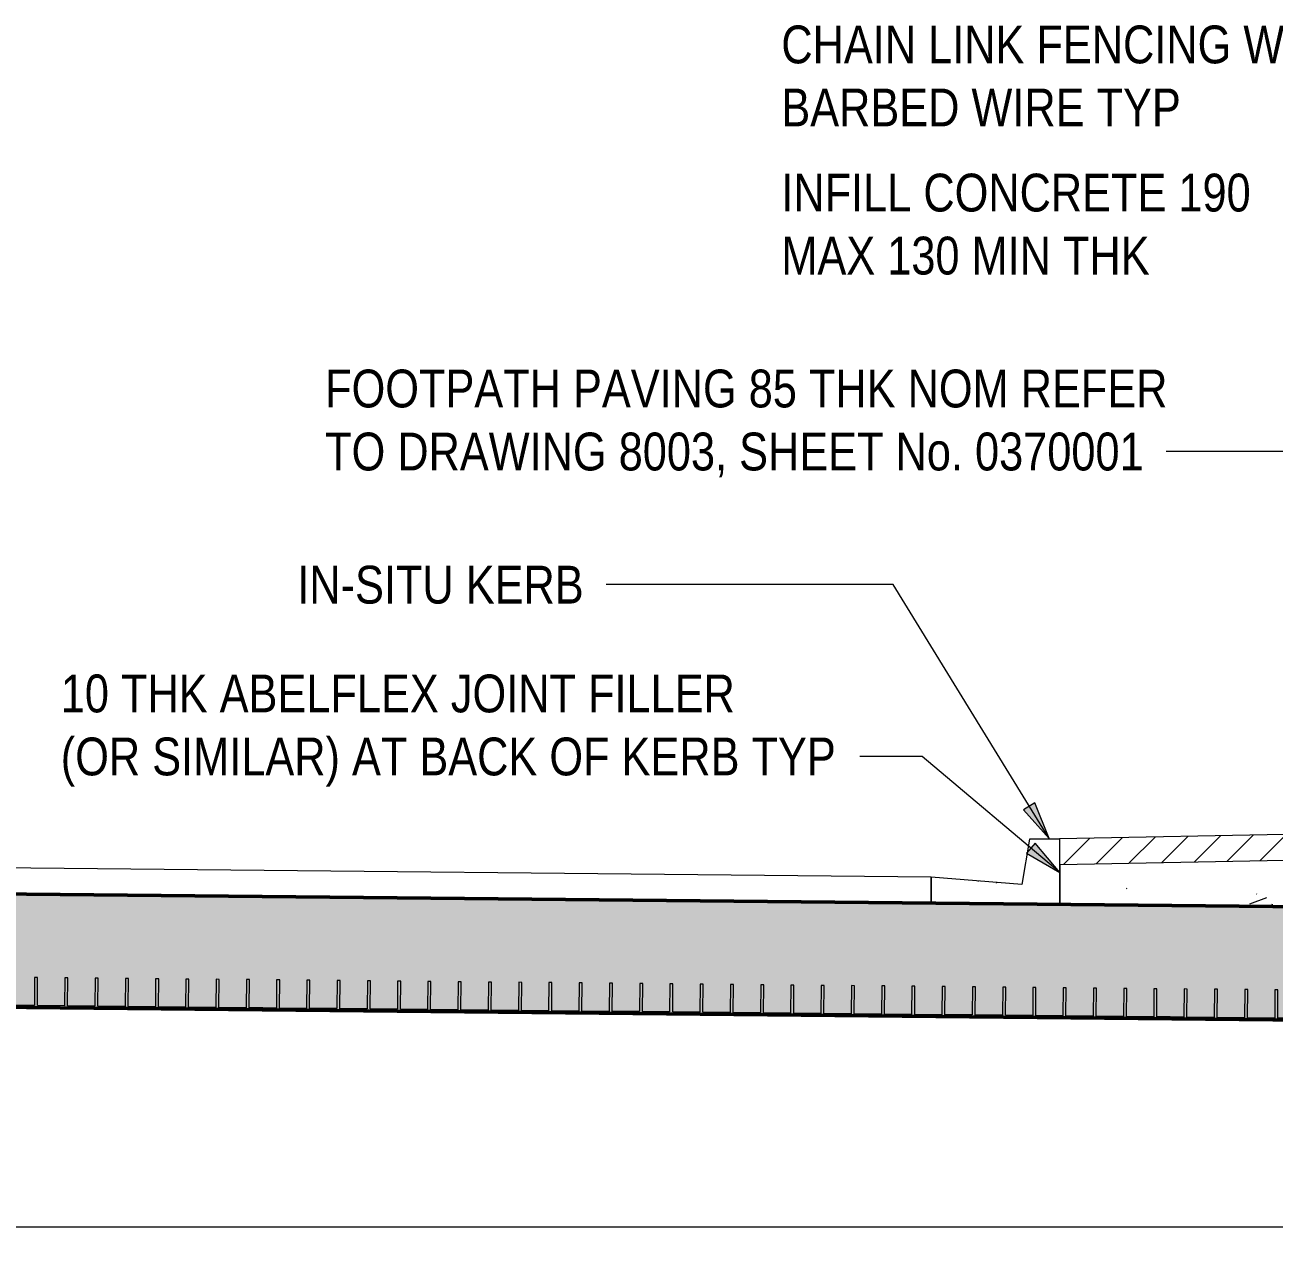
# Model space of a CAD drawing. Header units: metres. Extents: x 564 to 663, y 0 to 1694.
# Drawn here: x 641.841 to 645.969, y 18.175 to 22.269 of the extents above; entities that cross this region are included whole.
import ezdxf

# ---------------------------------------------------------------- set-up
doc = ezdxf.new("R2010")
doc.units = ezdxf.units.M
doc.linetypes.add('JacobsDash', pattern=[0.0045000000000000005, 0.003, -0.0015])
doc.layers.get('Defpoints').update_dxf_attribs({"color": 41})
for name, color, linetype, lineweight in [('D-BDGE', 7, 'Continuous', 13), ('D-BDGE-FLOOR', 7, 'Continuous', 50), ('D-BDGE-FLOOR-HID', 7, 'JacobsDash', 18), ('D-BDGE-FLOOR-PAT', 7, 'Continuous', 50), ('D-BDGE-FRAMING', 7, 'Continuous', 50), ('D-BDGE-LINE', 7, 'Continuous', 9), ('D-ENHA-TEXT', 7, 'Continuous', 9), ('D-ENHA-TEXT-DIMS', 7, 'Continuous', 9)]:
    doc.layers.add(name, color=color, linetype=linetype, lineweight=lineweight)
doc.styles.add('Arial Narrow_4', font='ARIALN.TTF', dxfattribs={"height": 0.125})
doc.dimstyles.new('Dimension_Standard_O__mm__2', dxfattribs={"dimscale": 0.3048, "dimtxt": 0.1279288717022825, "dimasz": 0.4101049868766404, "dimexe": 0.3937007874015747, "dimexo": 0.2460629921259842, "dimgap": 0.2460629921259842, "dimtad": 1, "dimdec": 0, "dimlfac": 1000, "dimzin": 0, "dimdsep": 46, "dimtxsty": 'Arial Narrow_4', "dimsah": 1, "dimcen": 0.09, "dimaunit": 1, "dimadec": 4, "dimazin": 0, "dimtfac": 1, "dimtdec": 4, "dimtix": 1, "dimtmove": 0, "dimatfit": 3, "dimfxl": 1, "dimtvp": 1, "dimtfill": 1, "dimtolj": 1, "dimtzin": 0, "dimlwd": 18, "dimlwe": 18, "dimarcsym": 2})
pattern_1 = [(49.99999999999999, (-1671.929, 17.058), (0.5784353644551157, -0.0506120573349611), [0.06047999999999999, -0.66532]), (355, (-1671.929, 17.058), (-0.1118970613912048, 0.6066007705666165), [0.04839, -0.5322600000000001]), (100.451, (-1671.881, 17.054), (0.4665457775141393, 0.5559925653133567), [0.0514, -0.5654399999999999]), (46.184, (-1671.929, 17.219), (0.860669635532027, -0.1334873573533011), [0.09072999999999999, -0.99798]), (96.636, (-1671.858, 17.208), (0.7537563207166464, 0.7855882111384462), [0.0771, -0.84816]), (351.184, (-1671.929, 17.219), (0.7537643276974878, 0.7855778397401204), [0.07257999999999999, -0.79838]), (21, (-1671.849, 17.179), (0.4813737567623547, -0.3246973321425622), [0.06047999999999999, -0.66532]), (326, (-1671.849, 17.179), (0.1962185141558023, 0.584793760143257), [0.04839, -0.5322600000000001]), (71.45100000000001, (-1671.809, 17.152), (0.6776006757458934, 0.2600961734218875), [0.0514, -0.5654399999999999]), (37.50000000000001, (-1671.929, 17.058), (0.009804234357877029, 0.2684660527676745), [0.00168, -0.52413, 0.00168, -0.53865, -0.53427]), (37.50000000000001, (-1671.929, 17.058), (0.009804234357877029, 0.2684660527676745), [-1.066, 0.00168, -0.5326]), (7.499999999999999, (-1671.929, 17.058), (0.2121482238829741, 0.3180720503334102), [0.00168, -0.30639, 0.00168, -0.51203, -0.20363]), (7.499999999999999, (-1671.929, 17.058), (0.2121482238829741, 0.3180720503334102), [-0.8217700000000001, 0.00168, -0.20195]), (327.5, (-1672.109, 17.058), (0.430499096985998, -0.01818490841990433), [0.00168, -0.19994, 0.00168, -0.62735, -0.83468]), (327.5, (-1672.109, 17.058), (0.430499096985998, -0.01818490841990433), [-0.8306399999999999, 0.00168, -0.833]), (317.5, (-1672.19, 17.058), (0.4703129723143703, 0.08073103351761535), [0.00168, -0.26042, 0.00168, -0.41606, -0.5927399999999999]), (317.5, (-1672.19, 17.058), (0.4703129723143703, 0.08073103351761535), [-0.67984, 0.00168, -0.59106])]
pattern_2 = [(45, (629.7919800095631, 17.058), (-0.05303300858899106, 0.05303300858899106), [])]

# ---------------------------------------------------------------- blocks, each defined once
blk = doc.blocks.new('07_STR_DPS_PermadecPanel - 07_STR_DPS_PermadecPanel-V31-DRG-2871091 - SECTION 01')
at = {"layer": 'D-BDGE-FRAMING', "lineweight": 13}
for p, q in [((-1660.24852846274, 19.12322780456437), (-1660.24945725335, 19.0302320158037)), ((-1660.238528961452, 19.12312793415686), (-1660.24852846274, 19.12322780456437)), ((-1660.239457752062, 19.03013214539618), (-1660.238528961452, 19.12312793415686)), ((-1660.148533449868, 19.12222910048923), (-1660.149462240478, 19.02923331172856)), ((-1660.138533948581, 19.12212923008172), (-1660.148533449868, 19.12222910048923)), ((-1660.139462739191, 19.02913344132105), (-1660.138533948581, 19.12212923008172)), ((-1660.048538436997, 19.1212303964141), (-1660.049467227607, 19.02823460765342)), ((-1660.03853893571, 19.12113052600658), (-1660.048538436997, 19.1212303964141)), ((-1660.03946772632, 19.02813473724591), (-1660.03853893571, 19.12113052600658)), ((-1659.948543424125, 19.12023169233896), (-1659.949472214735, 19.02723590357828)), ((-1659.938543922838, 19.12013182193144), (-1659.948543424125, 19.12023169233896)), ((-1659.939472713448, 19.02713603317077), (-1659.938543922838, 19.12013182193144)), ((-1659.848548411254, 19.11923298826382), (-1659.849477201864, 19.02623719950315)), ((-1659.838548909967, 19.11913311785631), (-1659.848548411254, 19.11923298826382)), ((-1659.839477700576, 19.02613732909564), (-1659.838548909967, 19.11913311785631)), ((-1659.748553398382, 19.11823428418869), (-1659.749482188992, 19.02523849542802)), ((-1659.738553897096, 19.11813441378117), (-1659.748553398382, 19.11823428418869)), ((-1659.739482687705, 19.0251386250205), (-1659.738553897096, 19.11813441378117)), ((-1660.294455009142, 19.03068143263751), (-1660.294514931117, 19.02468170433037)), ((-1660.294514931117, 19.02468170433037), (-1659.694544853888, 19.01868947987955)), ((-1660.24945725335, 19.0302320158037), (-1660.294455009142, 19.03068143263751)), ((-1660.149462240478, 19.02923331172856), (-1660.239457752062, 19.03013214539618)), ((-1660.049467227607, 19.02823460765342), (-1660.139462739191, 19.02913344132105)), ((-1659.949472214735, 19.02723590357828), (-1660.03946772632, 19.02813473724591)), ((-1659.849477201864, 19.02623719950315), (-1659.939472713448, 19.02713603317077)), ((-1659.749482188992, 19.02523849542802), (-1659.839477700576, 19.02613732909564)), ((-1659.694484931913, 19.02468920818669), (-1659.739482687705, 19.0251386250205)), ((-1659.694544853888, 19.01868947987955), (-1659.694484931913, 19.02468920818669))]:
    blk.add_line(p, q, dxfattribs=at)
blk = doc.blocks.new('07_STR_DPS_PermadecPanel - 07_STR_DPS_PermadecPanel-V32-DRG-2871091 - SECTION 01')
at = {"layer": 'D-BDGE-FRAMING', "lineweight": 13}
for p, q in [((-1659.648558385511, 19.11723563511417), (-1659.649487176121, 19.02423984635349)), ((-1659.638558884224, 19.11713576470665), (-1659.648558385511, 19.11723563511417)), ((-1659.639487674834, 19.02413997594597), (-1659.638558884224, 19.11713576470665)), ((-1659.54856337264, 19.11623693103903), (-1659.54949216325, 19.02324114227835)), ((-1659.538563871353, 19.11613706063151), (-1659.54856337264, 19.11623693103903)), ((-1659.539492661963, 19.02314127187084), (-1659.538563871353, 19.11613706063151)), ((-1659.448568359768, 19.11523822696389), (-1659.449497150378, 19.02224243820322)), ((-1659.438568858481, 19.11513835655638), (-1659.448568359768, 19.11523822696389)), ((-1659.439497649091, 19.0221425677957), (-1659.438568858481, 19.11513835655638)), ((-1659.348573346897, 19.11423952288875), (-1659.349502137507, 19.02124373412808)), ((-1659.33857384561, 19.11413965248124), (-1659.348573346897, 19.11423952288875)), ((-1659.33950263622, 19.02114386372057), (-1659.33857384561, 19.11413965248124)), ((-1659.248578334026, 19.11324081881362), (-1659.249507124636, 19.02024503005294)), ((-1659.238578832739, 19.11314094840611), (-1659.248578334026, 19.11324081881362)), ((-1659.239507623348, 19.02014515964543), (-1659.238578832739, 19.11314094840611)), ((-1659.148583321155, 19.11224211473848), (-1659.149512111764, 19.01924632597781)), ((-1659.138583819867, 19.11214224433096), (-1659.148583321155, 19.11224211473848)), ((-1659.139512610477, 19.01914645557029), (-1659.138583819867, 19.11214224433096)), ((-1659.694484931913, 19.0246892631873), (-1659.694544853888, 19.01868953488016)), ((-1659.694544853888, 19.01868953488016), (-1659.09457477666, 19.01269731042935)), ((-1659.649487176121, 19.02423984635349), (-1659.694484931913, 19.0246892631873)), ((-1659.54949216325, 19.02324114227835), (-1659.639487674834, 19.02413997594597)), ((-1659.449497150378, 19.02224243820322), (-1659.539492661963, 19.02314127187084)), ((-1659.349502137507, 19.02124373412808), (-1659.439497649091, 19.0221425677957)), ((-1659.249507124636, 19.02024503005294), (-1659.33950263622, 19.02114386372057)), ((-1659.149512111764, 19.01924632597781), (-1659.239507623348, 19.02014515964543)), ((-1659.094514854685, 19.01869703873648), (-1659.139512610477, 19.01914645557029)), ((-1659.09457477666, 19.01269731042935), (-1659.094514854685, 19.01869703873648))]:
    blk.add_line(p, q, dxfattribs=at)
blk = doc.blocks.new('07_STR_DPS_PermadecPanel - 07_STR_DPS_PermadecPanel-V33-DRG-2871091 - SECTION 01')
at = {"layer": 'D-BDGE-FRAMING', "lineweight": 13}
for p, q in [((-1659.048588308283, 19.11124346566396), (-1659.049517098893, 19.01824767690328)), ((-1659.038588806995, 19.11114359525644), (-1659.048588308283, 19.11124346566396)), ((-1659.039517597606, 19.01814780649577), (-1659.038588806995, 19.11114359525644)), ((-1658.948593295411, 19.11024476158882), (-1658.949522086021, 19.01724897282815)), ((-1658.938593794124, 19.11014489118131), (-1658.948593295411, 19.11024476158882)), ((-1658.939522584734, 19.01714910242063), (-1658.938593794124, 19.11014489118131)), ((-1658.84859828254, 19.10924605751368), (-1658.84952707315, 19.01625026875301)), ((-1658.838598781253, 19.10914618710617), (-1658.84859828254, 19.10924605751368)), ((-1658.839527571863, 19.01615039834549), (-1658.838598781253, 19.10914618710617)), ((-1658.748603269669, 19.10824735343854), (-1658.749532060278, 19.01525156467787)), ((-1658.738603768381, 19.10814748303103), (-1658.748603269669, 19.10824735343854)), ((-1658.739532558991, 19.01515169427036), (-1658.738603768381, 19.10814748303103)), ((-1658.648608256797, 19.10724864936341), (-1658.649537047407, 19.01425286060273)), ((-1658.63860875551, 19.1071487789559), (-1658.648608256797, 19.10724864936341)), ((-1658.63953754612, 19.01415299019522), (-1658.63860875551, 19.1071487789559)), ((-1658.548613243926, 19.10624994528827), (-1658.549542034536, 19.0132541565276)), ((-1658.538613742638, 19.10615007488076), (-1658.548613243926, 19.10624994528827)), ((-1658.539542533249, 19.01315428612008), (-1658.538613742638, 19.10615007488076)), ((-1659.094514854685, 19.01869709373709), (-1659.09457477666, 19.01269736542995)), ((-1659.09457477666, 19.01269736542995), (-1658.494604699431, 19.00670514097913)), ((-1659.049517098893, 19.01824767690328), (-1659.094514854685, 19.01869709373709)), ((-1658.949522086021, 19.01724897282815), (-1659.039517597606, 19.01814780649577)), ((-1658.84952707315, 19.01625026875301), (-1658.939522584734, 19.01714910242063)), ((-1658.749532060278, 19.01525156467787), (-1658.839527571863, 19.01615039834549)), ((-1658.649537047407, 19.01425286060273), (-1658.739532558991, 19.01515169427036)), ((-1658.549542034536, 19.0132541565276), (-1658.63953754612, 19.01415299019522)), ((-1658.494544777456, 19.01270486928627), (-1658.539542533249, 19.01315428612008)), ((-1658.494604699431, 19.00670514097913), (-1658.494544777456, 19.01270486928627))]:
    blk.add_line(p, q, dxfattribs=at)
blk = doc.blocks.new('07_STR_DPS_PermadecPanel - 07_STR_DPS_PermadecPanel-V34-DRG-2871091 - SECTION 01')
at = {"layer": 'D-BDGE-FRAMING', "lineweight": 13}
for p, q in [((-1658.448618231055, 19.10525129621375), (-1658.449547021664, 19.01225550745307)), ((-1658.438618729767, 19.10515142580623), (-1658.448618231055, 19.10525129621375)), ((-1658.439547520377, 19.01215563704556), (-1658.438618729767, 19.10515142580623)), ((-1658.348623218183, 19.10425259213861), (-1658.349552008793, 19.01125680337794)), ((-1658.338623716896, 19.1041527217311), (-1658.348623218183, 19.10425259213861)), ((-1658.339552507506, 19.01115693297043), (-1658.338623716896, 19.1041527217311)), ((-1658.248628205311, 19.10325388806348), (-1658.249556995921, 19.0102580993028)), ((-1658.238628704025, 19.10315401765596), (-1658.248628205311, 19.10325388806348)), ((-1658.239557494634, 19.01015822889529), (-1658.238628704025, 19.10315401765596)), ((-1658.14863319244, 19.10225518398834), (-1658.14956198305, 19.00925939522766)), ((-1658.138633691153, 19.10215531358082), (-1658.14863319244, 19.10225518398834)), ((-1658.139562481763, 19.00915952482015), (-1658.138633691153, 19.10215531358082)), ((-1658.048638179569, 19.1012564799132), (-1658.049566970179, 19.00826069115253)), ((-1658.038638678281, 19.10115660950569), (-1658.048638179569, 19.1012564799132)), ((-1658.039567468892, 19.00816082074502), (-1658.038638678281, 19.10115660950569)), ((-1657.948643166698, 19.10025777583807), (-1657.949571957308, 19.0072619870774)), ((-1657.93864366541, 19.10015790543055), (-1657.948643166698, 19.10025777583807)), ((-1657.93957245602, 19.00716211666988), (-1657.93864366541, 19.10015790543055)), ((-1658.494544777457, 19.01270492428689), (-1658.494604699431, 19.00670519597974)), ((-1658.494604699431, 19.00670519597974), (-1657.894634622203, 19.00071297152893)), ((-1658.449547021664, 19.01225550745307), (-1658.494544777457, 19.01270492428689)), ((-1658.349552008793, 19.01125680337794), (-1658.439547520377, 19.01215563704556)), ((-1658.249556995921, 19.0102580993028), (-1658.339552507506, 19.01115693297043)), ((-1658.14956198305, 19.00925939522766), (-1658.239557494634, 19.01015822889529)), ((-1658.049566970179, 19.00826069115253), (-1658.139562481763, 19.00915952482015)), ((-1657.949571957308, 19.0072619870774), (-1658.039567468892, 19.00816082074502)), ((-1657.894574700228, 19.00671269983607), (-1657.93957245602, 19.00716211666988)), ((-1657.894634622203, 19.00071297152893), (-1657.894574700228, 19.00671269983607))]:
    blk.add_line(p, q, dxfattribs=at)
blk = doc.blocks.new('07_STR_DPS_PermadecPanel - 07_STR_DPS_PermadecPanel-V35-DRG-2871091 - SECTION 01')
at = {"layer": 'D-BDGE-FRAMING', "lineweight": 13}
for p, q in [((-1657.848648153826, 19.09925912676355), (-1657.849576944436, 19.00626333800287)), ((-1657.838648652539, 19.09915925635603), (-1657.848648153826, 19.09925912676355)), ((-1657.839577443149, 19.00616346759535), (-1657.838648652539, 19.09915925635603)), ((-1657.748653140955, 19.0982604226884), (-1657.749581931565, 19.00526463392773)), ((-1657.738653639667, 19.09816055228089), (-1657.748653140955, 19.0982604226884)), ((-1657.739582430277, 19.00516476352022), (-1657.738653639667, 19.09816055228089)), ((-1657.648658128083, 19.09726171861327), (-1657.649586918693, 19.00426592985259)), ((-1657.638658626796, 19.09716184820576), (-1657.648658128083, 19.09726171861327)), ((-1657.639587417406, 19.00416605944508), (-1657.638658626796, 19.09716184820576)), ((-1657.548663115211, 19.09626301453813), (-1657.549591905821, 19.00326722577746)), ((-1657.538663613925, 19.09616314413062), (-1657.548663115211, 19.09626301453813)), ((-1657.539592404534, 19.00316735536995), (-1657.538663613925, 19.09616314413062)), ((-1657.44866810234, 19.09526431046299), (-1657.44959689295, 19.00226852170232)), ((-1657.438668601053, 19.09516444005548), (-1657.44866810234, 19.09526431046299)), ((-1657.439597391663, 19.00216865129481), (-1657.438668601053, 19.09516444005548)), ((-1657.348673089469, 19.09426560638786), (-1657.349601880079, 19.00126981762719)), ((-1657.338673588182, 19.09416573598034), (-1657.348673089469, 19.09426560638786)), ((-1657.339602378792, 19.00116994721967), (-1657.338673588182, 19.09416573598034)), ((-1657.894574700228, 19.00671275483668), (-1657.894634622203, 19.00071302652954)), ((-1657.894634622203, 19.00071302652954), (-1657.294664544974, 18.99472080207872)), ((-1657.849576944436, 19.00626333800287), (-1657.894574700228, 19.00671275483668)), ((-1657.749581931565, 19.00526463392773), (-1657.839577443149, 19.00616346759535)), ((-1657.649586918693, 19.00426592985259), (-1657.739582430277, 19.00516476352022)), ((-1657.549591905821, 19.00326722577746), (-1657.639587417406, 19.00416605944508)), ((-1657.44959689295, 19.00226852170232), (-1657.539592404534, 19.00316735536995)), ((-1657.349601880079, 19.00126981762719), (-1657.439597391663, 19.00216865129481)), ((-1657.294604622999, 19.00072053038586), (-1657.339602378792, 19.00116994721967)), ((-1657.294664544974, 18.99472080207872), (-1657.294604622999, 19.00072053038586))]:
    blk.add_line(p, q, dxfattribs=at)
blk = doc.blocks.new('07_STR_DPS_PermadecPanel - 07_STR_DPS_PermadecPanel-V36-DRG-2871091 - SECTION 01')
at = {"layer": 'D-BDGE-FRAMING', "lineweight": 13}
for p, q in [((-1657.248678076597, 19.09326695731334), (-1657.249606867208, 19.00027116855266)), ((-1657.23867857531, 19.09316708690582), (-1657.248678076597, 19.09326695731334)), ((-1657.23960736592, 19.00017129814514), (-1657.23867857531, 19.09316708690582)), ((-1657.148683063726, 19.0922682532382), (-1657.149611854336, 18.99927246447752)), ((-1657.138683562439, 19.09216838283069), (-1657.148683063726, 19.0922682532382)), ((-1657.139612353049, 18.99917259407001), (-1657.138683562439, 19.09216838283069)), ((-1657.048688050855, 19.09126954916306), (-1657.049616841465, 18.99827376040239)), ((-1657.038688549567, 19.09116967875555), (-1657.048688050855, 19.09126954916306)), ((-1657.039617340177, 18.99817388999487), (-1657.038688549567, 19.09116967875555)), ((-1656.948693037984, 19.09027084508793), (-1656.949621828593, 18.99727505632725)), ((-1656.938693536697, 19.09017097468041), (-1656.948693037984, 19.09027084508793)), ((-1656.939622327307, 18.99717518591974), (-1656.938693536697, 19.09017097468041)), ((-1656.848698025112, 19.08927214101279), (-1656.849626815722, 18.99627635225211)), ((-1656.838698523825, 19.08917227060527), (-1656.848698025112, 19.08927214101279)), ((-1656.839627314435, 18.9961764818446), (-1656.838698523825, 19.08917227060527)), ((-1656.748703012241, 19.08827343693765), (-1656.749631802851, 18.99527764817698)), ((-1656.738703510953, 19.08817356653014), (-1656.748703012241, 19.08827343693765)), ((-1656.739632301563, 18.99517777776947), (-1656.738703510953, 19.08817356653014)), ((-1657.294604622999, 19.00072058538647), (-1657.294664544974, 18.99472085707933)), ((-1657.294664544974, 18.99472085707933), (-1656.694694467746, 18.98872863262851)), ((-1657.249606867208, 19.00027116855266), (-1657.294604622999, 19.00072058538647)), ((-1657.149611854336, 18.99927246447752), (-1657.23960736592, 19.00017129814514)), ((-1657.049616841465, 18.99827376040239), (-1657.139612353049, 18.99917259407001)), ((-1656.949621828593, 18.99727505632725), (-1657.039617340177, 18.99817388999487)), ((-1656.849626815722, 18.99627635225211), (-1656.939622327307, 18.99717518591974)), ((-1656.749631802851, 18.99527764817698), (-1656.839627314435, 18.9961764818446)), ((-1656.694634545771, 18.99472836093566), (-1656.739632301563, 18.99517777776947)), ((-1656.694694467746, 18.98872863262851), (-1656.694634545771, 18.99472836093566))]:
    blk.add_line(p, q, dxfattribs=at)
blk = doc.blocks.new('07_STR_DPS_PermadecPanel - 07_STR_DPS_PermadecPanel-V37-DRG-2871091 - SECTION 01')
at = {"layer": 'D-BDGE-FRAMING', "lineweight": 13}
for p, q in [((-1656.648707999369, 19.08727478786313), (-1656.649636789979, 18.99427899910245)), ((-1656.638708498082, 19.08717491745561), (-1656.648707999369, 19.08727478786313)), ((-1656.639637288692, 18.99417912869494), (-1656.638708498082, 19.08717491745561)), ((-1656.548712986498, 19.08627608378799), (-1656.549641777107, 18.99328029502731)), ((-1656.538713485211, 19.08617621338048), (-1656.548712986498, 19.08627608378799)), ((-1656.53964227582, 18.9931804246198), (-1656.538713485211, 19.08617621338048)), ((-1656.448717973626, 19.08527737971286), (-1656.449646764236, 18.99228159095218)), ((-1656.438718472339, 19.08517750930534), (-1656.448717973626, 19.08527737971286)), ((-1656.439647262949, 18.99218172054466), (-1656.438718472339, 19.08517750930534)), ((-1656.348722960754, 19.08427867563772), (-1656.349651751365, 18.99128288687704)), ((-1656.338723459468, 19.08417880523021), (-1656.348722960754, 19.08427867563772)), ((-1656.339652250078, 18.99118301646953), (-1656.338723459468, 19.08417880523021)), ((-1656.248727947883, 19.08327997156258), (-1656.249656738493, 18.99028418280191)), ((-1656.238728446596, 19.08318010115507), (-1656.248727947883, 19.08327997156258)), ((-1656.239657237206, 18.99018431239439), (-1656.238728446596, 19.08318010115507)), ((-1656.148732935012, 19.08228126748745), (-1656.149661725622, 18.98928547872677)), ((-1656.138733433725, 19.08218139707993), (-1656.148732935012, 19.08228126748745)), ((-1656.139662224335, 18.98918560831926), (-1656.138733433725, 19.08218139707993)), ((-1656.694634545771, 18.99472841593626), (-1656.694694467746, 18.98872868762912)), ((-1656.649636789979, 18.99427899910245), (-1656.694634545771, 18.99472841593626)), ((-1656.549641777107, 18.99328029502731), (-1656.639637288692, 18.99417912869494)), ((-1656.449646764236, 18.99228159095218), (-1656.53964227582, 18.9931804246198)), ((-1656.349651751365, 18.99128288687704), (-1656.439647262949, 18.99218172054466)), ((-1656.694694467746, 18.98872868762912), (-1656.094724390517, 18.98273646317831)), ((-1656.249656738493, 18.99028418280191), (-1656.339652250078, 18.99118301646953)), ((-1656.149661725622, 18.98928547872677), (-1656.239657237206, 18.99018431239439)), ((-1656.094664468543, 18.98873619148545), (-1656.139662224335, 18.98918560831926)), ((-1656.094724390517, 18.98273646317831), (-1656.094664468543, 18.98873619148545))]:
    blk.add_line(p, q, dxfattribs=at)
blk = doc.blocks.new('07_STR_DPS_PermadecPanel - 07_STR_DPS_PermadecPanel-V38-DRG-2871091 - SECTION 01')
at = {"layer": 'D-BDGE-FRAMING', "lineweight": 13}
for p, q in [((-1656.048737922141, 19.08128261841292), (-1656.049666712751, 18.98828682965225)), ((-1656.038738420853, 19.08118274800541), (-1656.048737922141, 19.08128261841292)), ((-1656.039667211463, 18.98818695924473), (-1656.038738420853, 19.08118274800541)), ((-1655.948742909269, 19.08028391433778), (-1655.949671699879, 18.98728812557711)), ((-1655.938743407982, 19.08018404393027), (-1655.948742909269, 19.08028391433778)), ((-1655.939672198592, 18.9871882551696), (-1655.938743407982, 19.08018404393027)), ((-1655.848747896398, 19.07928521026265), (-1655.849676687008, 18.98628942150197)), ((-1655.838748395111, 19.07918533985514), (-1655.848747896398, 19.07928521026265)), ((-1655.839677185721, 18.98618955109446), (-1655.838748395111, 19.07918533985514)), ((-1655.748752883527, 19.07828650618751), (-1655.749681674136, 18.98529071742684)), ((-1655.73875338224, 19.07818663578), (-1655.748752883527, 19.07828650618751)), ((-1655.739682172849, 18.98519084701932), (-1655.73875338224, 19.07818663578)), ((-1655.648757870655, 19.07728780211237), (-1655.649686661265, 18.9842920133517)), ((-1655.638758369368, 19.07718793170486), (-1655.648757870655, 19.07728780211237)), ((-1655.639687159978, 18.98419214294419), (-1655.638758369368, 19.07718793170486)), ((-1655.548762857784, 19.07628909803724), (-1655.549691648394, 18.98329330927656)), ((-1655.538763356497, 19.07618922762972), (-1655.548762857784, 19.07628909803724)), ((-1655.539692147107, 18.98319343886905), (-1655.538763356497, 19.07618922762972)), ((-1656.094664468543, 18.98873624648606), (-1656.094724390518, 18.98273651817892)), ((-1656.094724390518, 18.98273651817892), (-1655.494754313289, 18.9767442937281)), ((-1656.049666712751, 18.98828682965225), (-1656.094664468543, 18.98873624648606)), ((-1655.949671699879, 18.98728812557711), (-1656.039667211463, 18.98818695924473)), ((-1655.849676687008, 18.98628942150197), (-1655.939672198592, 18.9871882551696)), ((-1655.749681674136, 18.98529071742684), (-1655.839677185721, 18.98618955109446)), ((-1655.649686661265, 18.9842920133517), (-1655.739682172849, 18.98519084701932)), ((-1655.549691648394, 18.98329330927656), (-1655.639687159978, 18.98419214294419)), ((-1655.494694391314, 18.98274402203524), (-1655.539692147107, 18.98319343886905)), ((-1655.494754313289, 18.9767442937281), (-1655.494694391314, 18.98274402203524))]:
    blk.add_line(p, q, dxfattribs=at)
blk = doc.blocks.new('Floors 3 - Floors 3-5446905-DRG-2871091 - SECTION 01')
at = {"layer": 'D-BDGE-FLOOR-PAT', "lineweight": 9, "true_color": 0x808080}
h = blk.add_hatch(dxfattribs=at)
h.set_pattern_fill('FP_1', color=8, style=0, pattern_type=2)
h.set_pattern_definition(pattern_1)
h.paths.add_polyline_path([(-1654.508891534433, 19.34176843149277), (-1654.508891181973, 19.5304087951412), (-1656.459934524434, 19.49136918764774), (-1656.459934524434, 19.36121562081672), (-1654.7689768993, 19.34436085480527)])
at = {"layer": 'D-BDGE-FLOOR', "lineweight": 18}
for p, q in [((-1654.508891181973, 19.5304087951412), (-1656.459934524434, 19.49136918764774)), ((-1654.508891534433, 19.34176843149277), (-1654.508891181973, 19.5304087951412)), ((-1654.508889509635, 19.53043145034146), (-1654.508891181973, 19.5304087951412)), ((-1656.459934524434, 19.49136918764774), (-1656.459932852097, 19.491391842848)), ((-1656.459934524434, 19.49136918764774), (-1656.459934524434, 19.36121562081672)), ((-1656.459934524434, 19.36121562081672), (-1654.508891534433, 19.34176843149277))]:
    blk.add_line(p, q, dxfattribs=at)
blk = doc.blocks.new('Floors 7 - Floors 7-5450066-DRG-2871091 - SECTION 01')
at = {"layer": 'D-BDGE-FLOOR-PAT', "lineweight": 9, "true_color": 0x808080}
h = blk.add_hatch(dxfattribs=at)
h.set_pattern_fill('FP_1', color=8, style=0, pattern_type=2)
h.set_pattern_definition(pattern_1)
h.paths.add_polyline_path([(-1656.459939392994, 19.36214776888926), (-1656.459939392994, 19.57638655498724), (-1656.559943399625, 19.57638650208145), (-1656.584955905837, 19.42638632584071), (-1656.884955457673, 19.45138747349067), (-1656.884955457673, 19.36638388375246), (-1656.619647721767, 19.3637395741915)])
at = {"layer": 'D-BDGE-FLOOR-PAT', "linetype": 'JacobsDash', "lineweight": 18, "true_color": 0xc0c0c0}
for points in [[(-1656.460801636424, 19.57638655498724), (-1656.460801636424, 19.57640920973133), (-1656.559943399625, 19.57638655498724)], [(-1656.584955905837, 19.42638632584071), (-1656.584955905837, 19.42640912040905), (-1656.619647721767, 19.42927744753411)]]:
    blk.add_hatch(color=9, dxfattribs=at).paths.add_polyline_path(points)
at = {"layer": 'D-BDGE-FLOOR', "lineweight": 18}
for p, q in [((-1656.559943399625, 19.57638650208144), (-1656.584955905837, 19.42638632584071)), ((-1656.559941727287, 19.5764091572817), (-1656.559943399625, 19.57638650208144)), ((-1656.459939392994, 19.57638655498724), (-1656.559943399625, 19.57638650208144)), ((-1656.459939392994, 19.57638655498724), (-1656.459937720656, 19.5764092101875)), ((-1656.459939392994, 19.36214776888925), (-1656.459939392994, 19.57638655498724)), ((-1656.584955905837, 19.42638632584071), (-1656.884955457673, 19.45138747349067)), ((-1656.884955457673, 19.45138747349067), (-1656.884955457673, 19.36638388375245)), ((-1656.884955457673, 19.36638388375245), (-1656.459939392994, 19.36214776888925))]:
    blk.add_line(p, q, dxfattribs=at)
blk = doc.blocks.new('DIMBLOCK6-DRG-2871091 - SECTION 01')
at = {"layer": 'D-ENHA-TEXT-DIMS', "color": 0, "lineweight": 18, "transparency": 16777216}
for p, q in [((625.2225668870828, 18.90292703355191), (625.2225668870828, 18.17503813826879)), ((647.6127051342175, 18.57200653261317), (647.6127051342175, 18.17503813826879)), ((625.3475668870828, 18.29503813826879), (647.4877051342175, 18.29503813826879))]:
    blk.add_line(p, q, dxfattribs=at)
at = {"layer": 'D-ENHA-TEXT-DIMS', "color": 0, "transparency": 16777216}
for points in [[(625.3475668870828, 18.31587147160212), (625.3475668870828, 18.27420480493546), (625.2225668870828, 18.29503813826879)], [(647.4877051342175, 18.31587147160212), (647.4877051342175, 18.27420480493546), (647.6127051342175, 18.29503813826879)]]:
    blk.add_solid(points, dxfattribs=at)
at = {"layer": 'Defpoints', "color": 0, "transparency": 16777216}
for p in [(625.2225668870828, 18.97792703355191), (647.6127051342175, 18.64700653261317), (647.6127051342175, 18.29503813826879)]:
    blk.add_point(p, dxfattribs=at)
at = {"layer": 'D-ENHA-TEXT-DIMS', "color": 0, "lineweight": 18, "transparency": 16777216, "insert": (636.4176360106502, 18.43471242203414), "char_height": 0.125, "width": 2.402626047589533, "attachment_point": 5, "style": 'Arial Narrow_4', "bg_fill": 3, "box_fill_scale": 1.1, "bg_fill_color": 256, "bg_fill_true_color": 13158600, "bg_fill_transparency": 0}
blk.add_mtext('\\A1;CONSTRUCTION IN STAGE B', dxfattribs=at)

msp = doc.modelspace()

# ---------------------------------------------------------------- hatches: boundary and pattern name
at = {"layer": 'D-BDGE-FLOOR-PAT', "true_color": 0xc0c0c0}
h = msp.add_hatch(color=9, dxfattribs=at)
h.paths.add_polyline_path([(647.6127051342171, 18.96252800679397), (647.6127051342171, 19.33752800679396), (647.600488311957, 19.3376498678194), (647.600488311957, 19.31662133048359), (647.2193267679045, 19.31662133048359), (647.2193267679045, 19.34145189879197), (635.682706541676, 19.45697138117187), (625.2225668870828, 19.35292703355191), (625.2225668870828, 18.97792703355191), (635.682706541676, 19.08197138117188), (647.5688933844181, 18.96296502262701)])
h.paths.add_polyline_path([(646.9125528939501, 19.12131515350439), (646.8956959391187, 19.12405586608737), (646.8835528939492, 19.12908568008488), (646.8715407006409, 19.13830296019557), (646.8614916980441, 19.15232310921043), (646.8564322749457, 19.16503983757247), (646.8546446361418, 19.18001200463693), (646.8573795235723, 19.19637953041863), (646.8628074047881, 19.20894589406917), (646.8715407006409, 19.2203273468132), (646.8835528939492, 19.22954462692388), (646.8975413893343, 19.23533885142916), (646.9135699208316, 19.23718125937526), (646.9275643985657, 19.23533885142916), (646.9415528939498, 19.22954462692388), (646.9538847890335, 19.21991070334805), (646.9627823673691, 19.20831515350439), (646.9685765918741, 19.19432665812032), (646.9702609475416, 19.17709760037386), (646.9678012855886, 19.16243189393832), (646.962284527925, 19.14966635650882), (646.9520031102625, 19.13710441309197), (646.9415528939498, 19.12908568008488), (646.9275643985657, 19.12329145557962), (646.9185988538259, 19.12211111922236)])
h.paths.add_polyline_path([(646.7475528939497, 19.12300748513121), (646.7310135611656, 19.12561663435464), (646.7185528939492, 19.1307780117117), (646.7065407006407, 19.13999529182239), (646.6964652641275, 19.15407925795758), (646.6914495955914, 19.16660060583973), (646.6896273348618, 19.18157291999967), (646.6923795235728, 19.19807186204424), (646.6977150420232, 19.21051785619716), (646.7065407006407, 19.22201967844002), (646.7185528939492, 19.23123695855072), (646.7325413893336, 19.23703118305597), (646.7495692437644, 19.23874202764214), (646.7625643985657, 19.23703118305597), (646.7765528939501, 19.23123695855071), (646.7885650872586, 19.22201967844004), (646.7982352970091, 19.2089140162522), (646.803816802699, 19.19419440739089), (646.8054218364564, 19.18001200463693), (646.8029753459302, 19.16454444440245), (646.7977805417236, 19.15200510590353), (646.7885650872586, 19.13999529182239), (646.7765528939501, 19.13077801171171), (646.7625643985657, 19.12498378720644), (646.7534078529434, 19.123778305106)])
h.paths.add_polyline_path([(646.2525528939498, 19.12550748513121), (646.2367223241467, 19.12782305511546), (646.2235528939498, 19.13327801171171), (646.2115407006409, 19.14249529182239), (646.2015744805642, 19.15631558615444), (646.1962473282824, 19.17063697858017), (646.1948448991773, 19.18572548503726), (646.1973795235731, 19.20057186204553), (646.2023234205301, 19.21250748513121), (646.2115407006409, 19.22451967844002), (646.2235528939498, 19.23373695855071), (646.2375413893342, 19.23953118305598), (646.2525528939498, 19.24150748513121), (646.268412524923, 19.23917987761613), (646.28155289395, 19.23373695855071), (646.2935650872585, 19.22451967844004), (646.3027823673694, 19.21250748513121), (646.3085765918745, 19.19851898974716), (646.310503315224, 19.18313089731908), (646.3078012855917, 19.16659737347307), (646.302300436821, 19.15387942101249), (646.2935650872587, 19.14249529182239), (646.28155289395, 19.13327801171174), (646.2675643985658, 19.12748378720644), (646.253596810705, 19.12564491937932)])
h.paths.add_polyline_path([(646.5825528939497, 19.12550748513121), (646.5667223241467, 19.12782305511546), (646.5535528939495, 19.13327801171171), (646.5415407006417, 19.14249529182239), (646.5315744805644, 19.15631558615499), (646.5262469356364, 19.17063996102323), (646.5248453140473, 19.18572863628629), (646.5273795235728, 19.20057186204608), (646.5323234205305, 19.21250748513121), (646.5415407006417, 19.22451967844002), (646.5535528939495, 19.2337369585507), (646.5675413893337, 19.23953118305598), (646.5825528939497, 19.24150748513121), (646.5994695882684, 19.23874202764214), (646.6115528939495, 19.2337369585507), (646.6235650872588, 19.22451967844002), (646.633624339531, 19.21047478451907), (646.638676770682, 19.19775805615703), (646.6405037020415, 19.18313383549486), (646.6378012855935, 19.16660060583973), (646.6323022118552, 19.15388173428283), (646.6235650872591, 19.14249529182239), (646.6115528939495, 19.13327801171172), (646.5975643985653, 19.12748378720644), (646.5836197171457, 19.12564793506938)])
h.paths.add_polyline_path([(646.4175528939495, 19.12675748513121), (646.4025413893344, 19.12873378720644), (646.3881698957086, 19.1348218965985), (646.3765407006408, 19.14374529182239), (646.3665744805646, 19.15756558615435), (646.3615291960248, 19.16974598051527), (646.3595652856582, 19.18485160949767), (646.3623795235728, 19.2018218620461), (646.3673234205307, 19.21375748513121), (646.3765407006408, 19.22576967844003), (646.390252401651, 19.23569091768988), (646.4025413893344, 19.24078118305598), (646.4175528939495, 19.24275748513121), (646.4337193273032, 19.24030279590941), (646.44655289395, 19.2349869585507), (646.4585650872586, 19.22576967844003), (646.4684956151, 19.21203555278634), (646.4736358572634, 19.1993188244243), (646.4755446348258, 19.18469475085758), (646.4729126329553, 19.16814304188846), (646.4664946183673, 19.15407925795758), (646.4585650872586, 19.14374529182239), (646.44655289395, 19.13452801171169), (646.4325643985653, 19.12873378720644), (646.420650448817, 19.12716528596591)])
h.paths.add_polyline_path([(646.0875528939498, 19.12675748513121), (646.072541389334, 19.12873378720644), (646.0585528939503, 19.13452801171171), (646.0465407006413, 19.14374529182239), (646.0373234205304, 19.15575748513121), (646.0312653799788, 19.17174986233569), (646.0295528939505, 19.18475748513121), (646.0319971269482, 19.20089867492763), (646.0380704349843, 19.21473101332104), (646.0465407006413, 19.22576967844003), (646.060252401651, 19.23569091768988), (646.072541389334, 19.24078118305598), (646.08755289395, 19.24275748513121), (646.1025643985656, 19.24078118305598), (646.1165528939496, 19.23498695855071), (646.1285650872585, 19.22576967844003), (646.1384969539902, 19.21203232041967), (646.1436362828126, 19.19931559205763), (646.1455442480076, 19.18469181268181), (646.1429113795434, 19.16814001588331), (646.1364946183667, 19.15407925795758), (646.1285650872585, 19.14374529182239), (646.1165528939496, 19.13452801171171), (646.1025643985656, 19.12873378720644), (646.0877428915339, 19.12678249878771)])
at = {"layer": 'D-BDGE-LINE', "true_color": 0x808080}
h = msp.add_hatch(dxfattribs=at)
h.set_pattern_fill('FP_2', color=8, style=0, pattern_type=2)
h.set_pattern_definition(pattern_2)
h.paths.add_polyline_path([(645.2601783731386, 19.49344933017304), (647.2121649164933, 19.53143957340556), (647.2121649164933, 19.61689117965312), (645.2601783731388, 19.57720572179563), (645.2601783731388, 19.5764092101875), (645.2601783731386, 19.57638655453108), (645.2601783731386, 19.53043145034146)])
h = msp.add_hatch(dxfattribs=at)
h.set_pattern_fill('FP_2', color=8, style=0, pattern_type=2)
h.set_pattern_definition(pattern_2)
h.paths.add_polyline_path([(645.2610406165686, 19.57638655498724), (645.2610406165693, 19.5764092101875), (645.2601783731393, 19.57638655498724)])
at = {"layer": 'D-ENHA-TEXT'}
for points in [[(645.2255313879123, 19.57862612079384), (645.1789203092032, 19.69668630631829), (645.1413523396288, 19.67362447811925)], [(645.2608651816852, 19.46624091412523), (645.1795768842446, 19.5637243114996), (645.151137882882, 19.53004310814569)]]:
    msp.add_hatch(color=256, dxfattribs=at).paths.add_polyline_path(points)

# ---------------------------------------------------------------- linework, layer by layer
at = {"layer": 'D-BDGE', "color": 8, "lineweight": 18, "true_color": 0x808080}
msp.add_line((647.212164916494, 19.61689117965312), (645.2601783731393, 19.57720572179564), dxfattribs=at)
at = {"layer": 'D-BDGE-FLOOR', "lineweight": 13}
for p, q in [((644.8360245518818, 19.4515280044409), (640.7771039416293, 19.49187600450535)), ((644.83602622422, 19.45155036500062), (644.8360245518818, 19.4515280044409)), ((644.8360245518818, 19.3665280044409), (644.8360245518818, 19.4515280044409)), ((640.7771039416293, 19.40687600450535), (644.8360245518818, 19.3665280044409))]:
    msp.add_line(p, q, dxfattribs=at)
at = {"layer": 'D-BDGE-FLOOR'}
for p, q in [((647.2193267679045, 19.34145189879196), (640.9722855384987, 19.40376522659647)), ((640.9722855384987, 19.02876522659647), (647.6127051342171, 18.96252800679396))]:
    msp.add_line(p, q, dxfattribs=at)
at = {"layer": 'D-ENHA-TEXT'}
for p, q in [((645.7830973915256, 20.85851624374525), (645.6129018963616, 20.858516243745)), ((646.0906158212738, 20.85851624374572), (645.7830973915256, 20.85851624374525)), ((643.7883215160311, 20.41823329783938), (643.7615454407119, 20.41823329783934)), ((644.7101222058113, 20.41823329784075), (643.7883215160311, 20.41823329783938)), ((645.2255313879123, 19.57862612079384), (644.7101222058113, 20.41823329784075)), ((644.6038574763334, 19.85016126449334), (644.6003158096671, 19.85016126449334)), ((644.8061762413931, 19.85016126449335), (644.6038574763334, 19.85016126449334)), ((645.2608651816852, 19.46624091412523), (644.8061762413931, 19.85016126449335)), ((645.1789203092032, 19.69668630631829), (645.1413523396288, 19.67362447811925)), ((645.2255313879123, 19.57862612079384), (645.1789203092032, 19.69668630631829)), ((645.1413523396288, 19.67362447811925), (645.2255313879123, 19.57862612079384)), ((645.1795768842446, 19.5637243114996), (645.151137882882, 19.53004310814569)), ((645.151137882882, 19.53004310814569), (645.2608651816852, 19.46624091412523)), ((645.2608651816852, 19.46624091412523), (645.1795768842446, 19.5637243114996))]:
    msp.add_line(p, q, dxfattribs=at)

# ---------------------------------------------------------------- block references
at = {"layer": 'D-BDGE-FLOOR-HID'}
for name in ['Floors 7 - Floors 7-5450066-DRG-2871091 - SECTION 01', 'Floors 3 - Floors 3-5446905-DRG-2871091 - SECTION 01']:
    msp.add_blockref(name, (2301.720980009563, 0), dxfattribs=at)
at = {"layer": 'D-BDGE-FRAMING', "lineweight": 13}
for name in ['07_STR_DPS_PermadecPanel - 07_STR_DPS_PermadecPanel-V31-DRG-2871091 - SECTION 01', '07_STR_DPS_PermadecPanel - 07_STR_DPS_PermadecPanel-V32-DRG-2871091 - SECTION 01', '07_STR_DPS_PermadecPanel - 07_STR_DPS_PermadecPanel-V33-DRG-2871091 - SECTION 01', '07_STR_DPS_PermadecPanel - 07_STR_DPS_PermadecPanel-V34-DRG-2871091 - SECTION 01', '07_STR_DPS_PermadecPanel - 07_STR_DPS_PermadecPanel-V35-DRG-2871091 - SECTION 01', '07_STR_DPS_PermadecPanel - 07_STR_DPS_PermadecPanel-V36-DRG-2871091 - SECTION 01', '07_STR_DPS_PermadecPanel - 07_STR_DPS_PermadecPanel-V37-DRG-2871091 - SECTION 01', '07_STR_DPS_PermadecPanel - 07_STR_DPS_PermadecPanel-V38-DRG-2871091 - SECTION 01']:
    msp.add_blockref(name, (2301.720980009563, 0), dxfattribs=at)

# ---------------------------------------------------------------- texts
at = {"layer": 'D-ENHA-TEXT', "char_height": 0.125, "attachment_point": 1, "style": 'Arial Narrow_4', "bg_fill": 3, "box_fill_scale": 1, "bg_fill_color": 256, "bg_fill_transparency": 0}
for s, insert in [('CHAIN LINK FENCING WITH ', (644.3405760268154, 22.26713836743451)), ('BARBED WIRE TYP', (644.3405760268154, 22.05877899243451)), ('INFILL CONCRETE 190 ', (644.3405760268154, 21.77721503102473)), ('MAX 130 MIN THK', (644.3405760268154, 21.56885565602473)), ('FOOTPATH PAVING 85 THK NOM REFER ', (642.8325373130288, 21.12937561874087)), ('TO DRAWING 8003, SHEET No. 0370001', (642.832537313029, 20.92101624374087)), ('IN-SITU KERB', (642.7406600240458, 20.48073329783782))]:
    msp.add_mtext(s, dxfattribs=dict(at, insert=insert))
at = {"layer": 'D-ENHA-TEXT', "char_height": 0.125, "attachment_point": 1, "style": 'Arial Narrow_4', "bg_fill": 3, "box_fill_scale": 1, "bg_fill_color": 256, "bg_fill_true_color": 13158600, "bg_fill_transparency": 0}
for s, insert in [('10 THK ABELFLEX JOINT FILLER', (641.9588574763341, 20.12102063949334)), ('(OR SIMILAR) AT BACK OF KERB TYP', (641.9588574763341, 19.91266126449334))]:
    msp.add_mtext(s, dxfattribs=dict(at, insert=insert))

# ---------------------------------------------------------------- next in the draw order: dimensions: what is measured, and where the dimension line sits
at = {"layer": 'D-ENHA-TEXT-DIMS', "lineweight": 18}
dim = msp.add_linear_dim(base=(647.6127051342175, 18.29503813826879), p1=(625.2225668870828, 18.97792703355191), p2=(647.6127051342175, 18.64700653261317), text='CONSTRUCTION IN STAGE B', dimstyle='Dimension_Standard_O__mm__2', override={"dimpost": '<>', "dimfxl": 22.39258357366889}, dxfattribs=at)
dim.commit()
dim.dimension.update_dxf_attribs({"geometry": 'DIMBLOCK6-DRG-2871091 - SECTION 01', "text_midpoint": (636.4176360106502, 18.43471242203414)})

doc.saveas('drawing.dxf')
